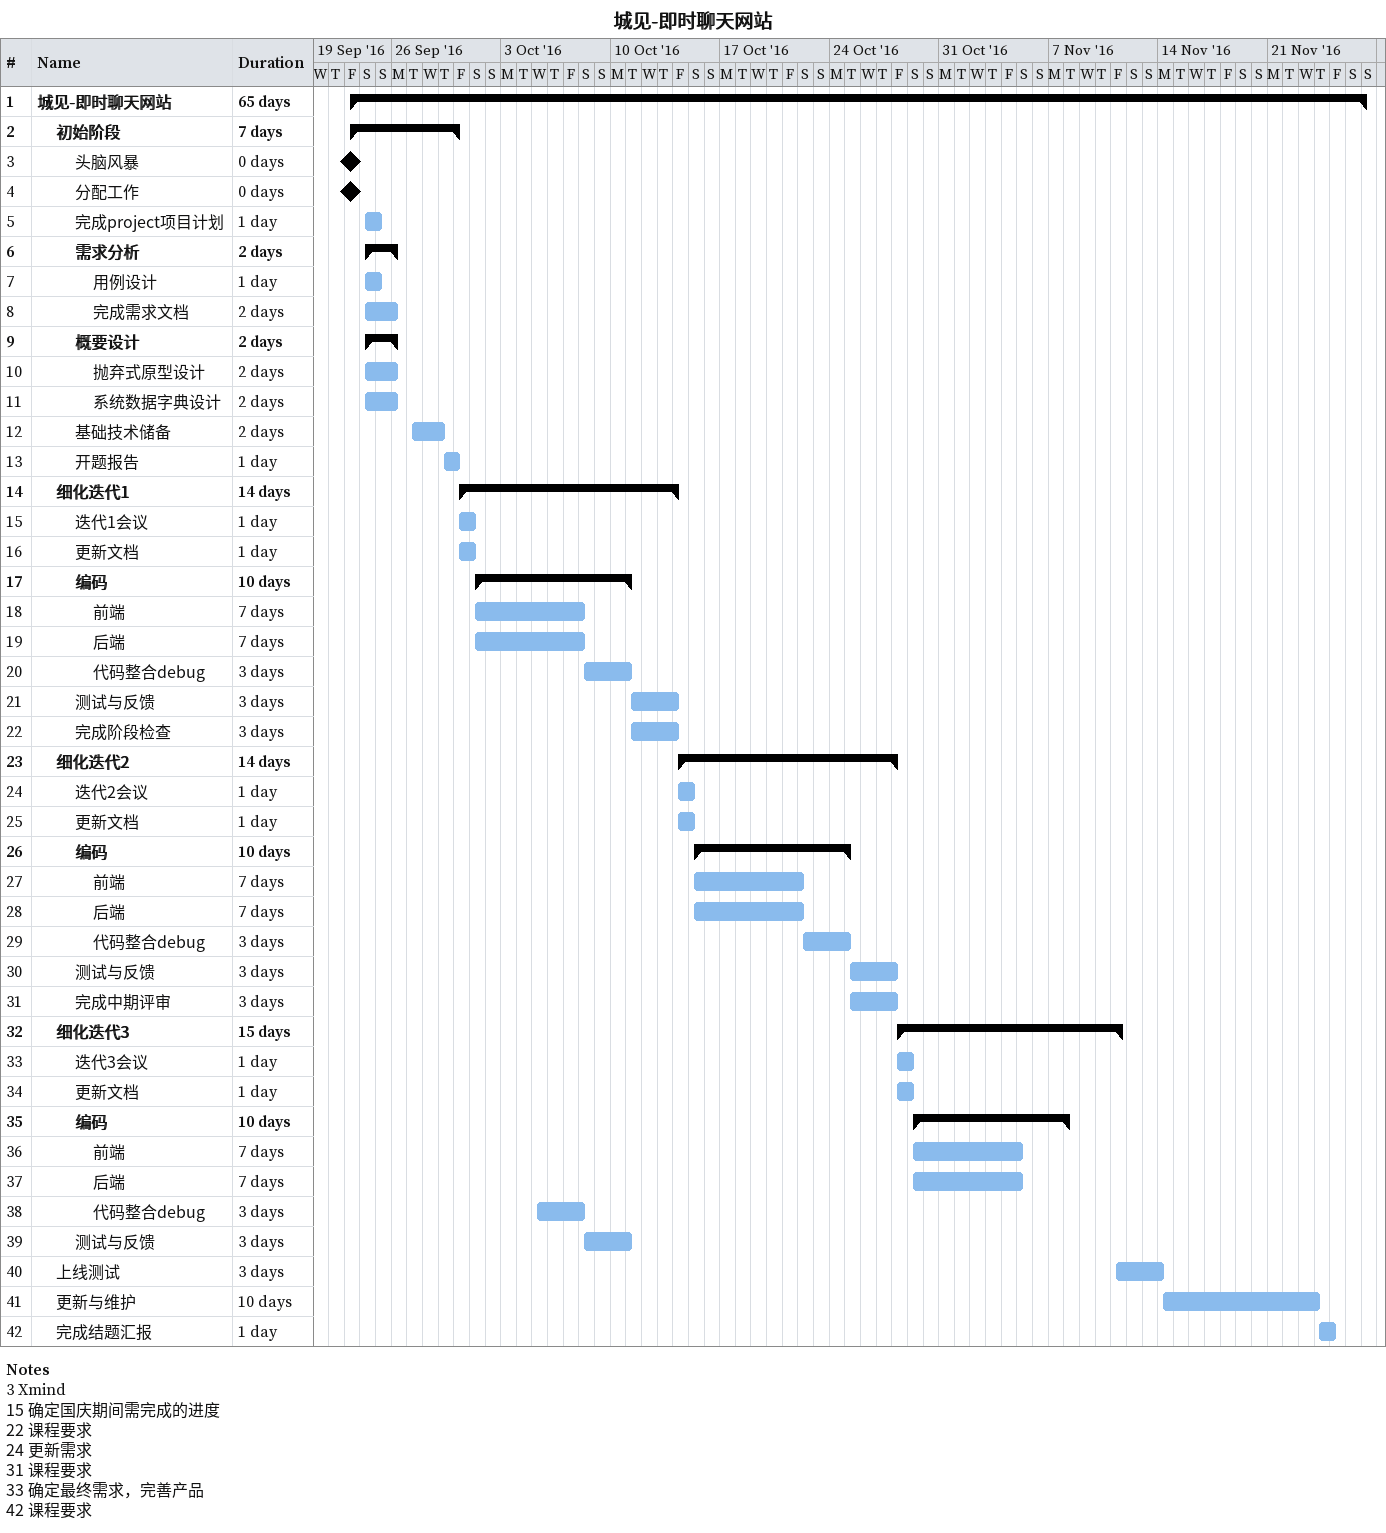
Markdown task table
城见-即时聊天网站

| ID | Level | Task | Duration | Start | Finish |
|---|---|---|---|---|---|
| 1 | 1 | **城见-即时聊天网站** | 65d | 2016-09-23 | 2016-11-27 |
| 2 | 2 | **初始阶段** | 7d | 2016-09-23 | 2016-09-30 |
| 3 | 3 | 头脑风暴 | 0d | 2016-09-23 | 2016-09-23 |
| 4 | 3 | 分配工作 | 0d | 2016-09-23 | 2016-09-23 |
| 5 | 3 | 完成project项目计划 | 1d | 2016-09-24 | 2016-09-25 |
| 6 | 3 | **需求分析** | 2d | 2016-09-24 | 2016-09-26 |
| 7 | 4 | 用例设计 | 1d | 2016-09-24 | 2016-09-25 |
| 8 | 4 | 完成需求文档 | 2d | 2016-09-24 | 2016-09-26 |
| 9 | 3 | **概要设计** | 2d | 2016-09-24 | 2016-09-26 |
| 10 | 4 | 抛弃式原型设计 | 2d | 2016-09-24 | 2016-09-26 |
| 11 | 4 | 系统数据字典设计 | 2d | 2016-09-24 | 2016-09-26 |
| 12 | 3 | 基础技术储备 | 2d | 2016-09-27 | 2016-09-29 |
| 13 | 3 | 开题报告 | 1d | 2016-09-29 | 2016-09-30 |
| 14 | 2 | **细化迭代1** | 14d | 2016-09-30 | 2016-10-14 |
| 15 | 3 | 迭代1会议 | 1d | 2016-09-30 | 2016-10-01 |
| 16 | 3 | 更新文档 | 1d | 2016-09-30 | 2016-10-01 |
| 17 | 3 | **编码** | 10d | 2016-10-01 | 2016-10-11 |
| 18 | 4 | 前端 | 7d | 2016-10-01 | 2016-10-08 |
| 19 | 4 | 后端 | 7d | 2016-10-01 | 2016-10-08 |
| 20 | 4 | 代码整合debug | 3d | 2016-10-08 | 2016-10-11 |
| 21 | 3 | 测试与反馈 | 3d | 2016-10-11 | 2016-10-14 |
| 22 | 3 | 完成阶段检查 | 3d | 2016-10-11 | 2016-10-14 |
| 23 | 2 | **细化迭代2** | 14d | 2016-10-14 | 2016-10-28 |
| 24 | 3 | 迭代2会议 | 1d | 2016-10-14 | 2016-10-15 |
| 25 | 3 | 更新文档 | 1d | 2016-10-14 | 2016-10-15 |
| 26 | 3 | **编码** | 10d | 2016-10-15 | 2016-10-25 |
| 27 | 4 | 前端 | 7d | 2016-10-15 | 2016-10-22 |
| 28 | 4 | 后端 | 7d | 2016-10-15 | 2016-10-22 |
| 29 | 4 | 代码整合debug | 3d | 2016-10-22 | 2016-10-25 |
| 30 | 3 | 测试与反馈 | 3d | 2016-10-25 | 2016-10-28 |
| 31 | 3 | 完成中期评审 | 3d | 2016-10-25 | 2016-10-28 |
| 32 | 2 | **细化迭代3** | 15d | 2016-10-28 | 2016-11-11 |
| 33 | 3 | 迭代3会议 | 1d | 2016-10-28 | 2016-10-29 |
| 34 | 3 | 更新文档 | 1d | 2016-10-28 | 2016-10-29 |
| 35 | 3 | **编码** | 10d | 2016-10-29 | 2016-11-08 |
| 36 | 4 | 前端 | 7d | 2016-10-29 | 2016-11-05 |
| 37 | 4 | 后端 | 7d | 2016-10-29 | 2016-11-05 |
| 38 | 4 | 代码整合debug | 3d | 2016-10-05 | 2016-10-08 |
| 39 | 3 | 测试与反馈 | 3d | 2016-10-08 | 2016-10-11 |
| 40 | 2 | 上线测试 | 3d | 2016-11-11 | 2016-11-14 |
| 41 | 2 | 更新与维护 | 10d | 2016-11-14 | 2016-11-24 |
| 42 | 2 | 完成结题汇报 | 1d | 2016-11-24 | 2016-11-25 |

Notes
- 3: Xmind
- 15: 确定国庆期间需完成的进度
- 22: 课程要求
- 24: 更新需求
- 31: 课程要求
- 33: 确定最终需求，完善产品
- 42: 课程要求
